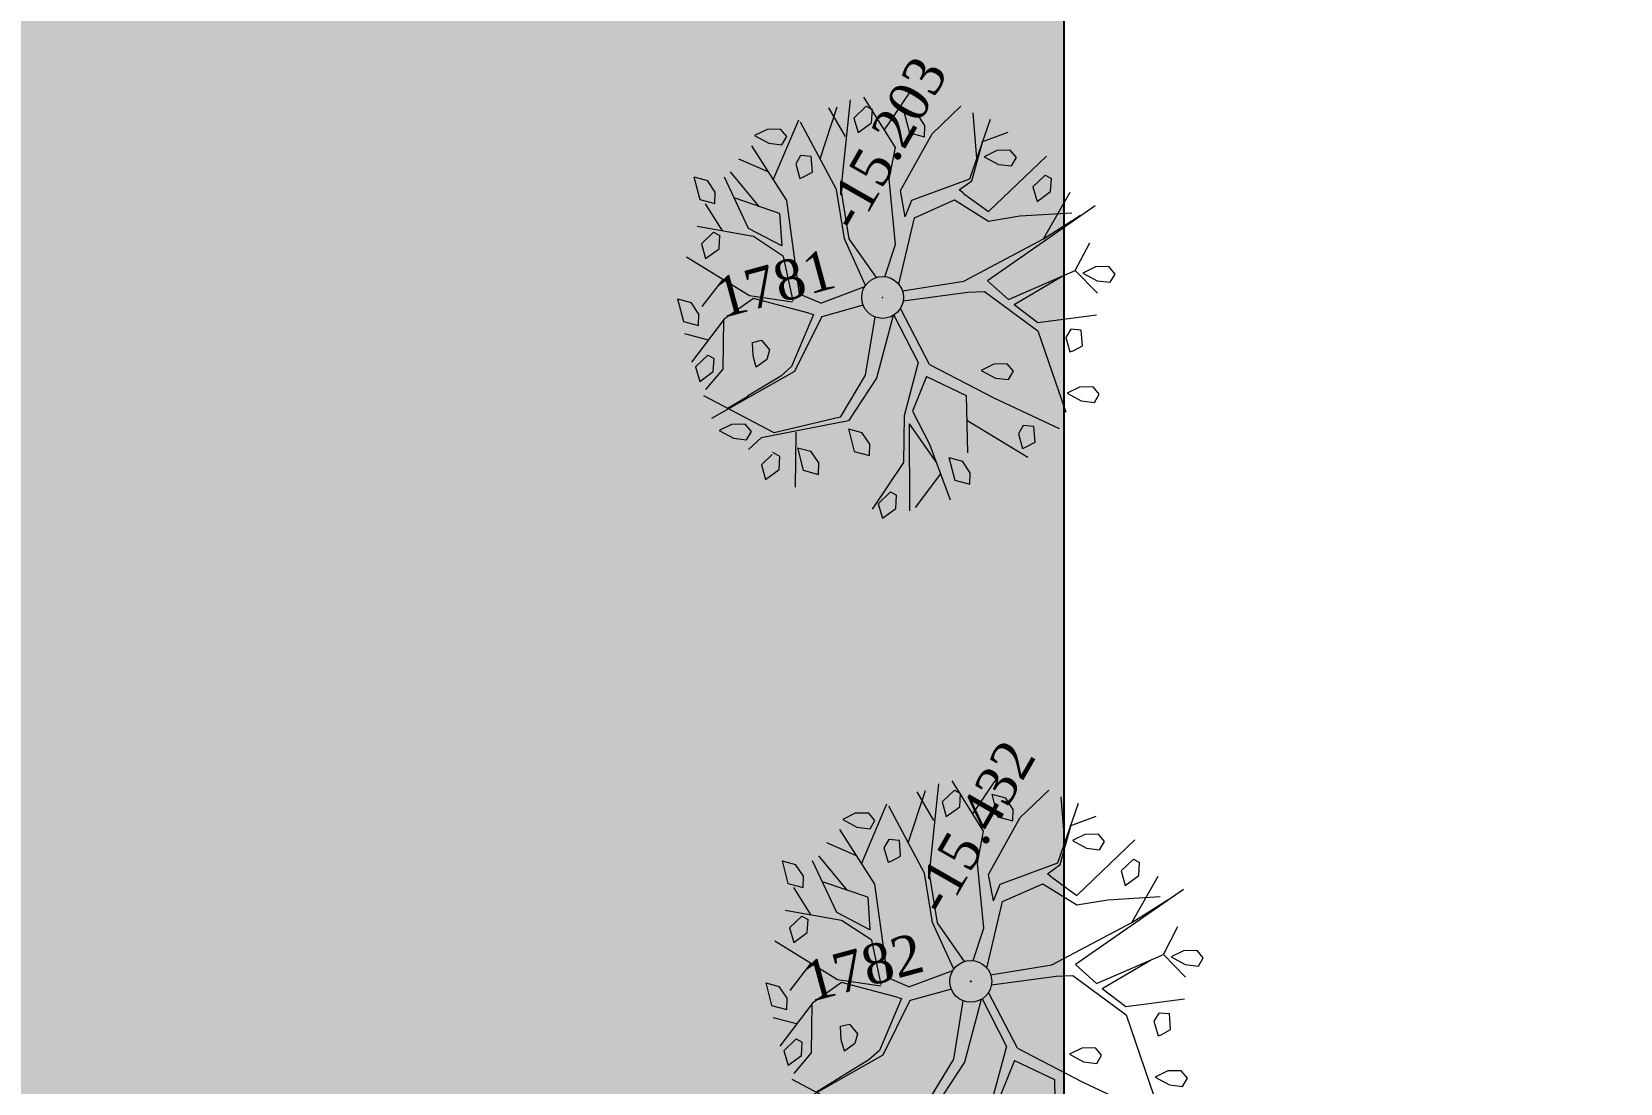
# Model space of a CAD drawing. Header units: millimetres. Extents: x -176651 to 388869, y -469666 to 486614.
# Drawn here: x 210177 to 220128, y 172605 to 179190 of the extents above; entities that cross this region are included whole.
import ezdxf
from ezdxf.enums import TextEntityAlignment as Align

# ---------------------------------------------------------------- set-up
doc = ezdxf.new("R2010")
doc.units = ezdxf.units.MM
doc.header["$PDMODE"] = 35
doc.header["$PDSIZE"] = 0.1
doc.layers.add('A- FURNITURE', color=252, linetype='Continuous', lineweight=0)
for name, color, linetype in [('ad-Plot Boundary', 8, 'Continuous'), ('ad-Road', 8, 'Continuous'), ('ad-Road Hatch', 8, 'Continuous'), ('Points', 7, 'Continuous'), ('Points-ELV', 6, 'Continuous'), ('Points-NUM', 4, 'Continuous'), ('Points-TXT', 3, 'Continuous')]:
    doc.layers.add(name, color=color, linetype=linetype)
doc.styles.add('ROMANS', font='times.ttf')

# ---------------------------------------------------------------- blocks, each defined once
blk = doc.blocks.new('A$C4fb60e89')
at = {"layer": 'ad-Road Hatch', "ltscale": 5, "transparency": 33554687}
h = blk.add_hatch(dxfattribs=at)
h.set_pattern_fill('AR-HBONE', color=256, scale=15)
h.set_pattern_definition([(45, (-193247.7, -428758.8), (0, 2155.2615), [4572, -1524]), (135, (-192170.1, -427681.1), (2e-13, 2155.2615), [4572, -1524])])
h.paths.add_polyline_path([(175594.5, -250241), (169177.9, -249341.1), (167473.5, -249057.1), (167473.5, -138693.9), (101313.5, -138693.9), (101313.5, -199953.9), (101307.7, -237994.6), (101040.4, -268291), (101007.7, -280967.7), (101066.4, -293683.6), (101242.5, -311127.2), (100909.9, -319343.6), (100949.1, -333937.5), (100668.7, -366959.6), (100727.3, -390982.9), (100668.7, -404585.6), (100538.2, -420418.5), (100466.5, -428758.8), (92426.2, -427265.5), (92163.5, -427209.5), (92163.5, -321453.9), (24803.5, -321453.9), (24803.5, -412960.5), (15653.5, -411028.6), (15653.5, -321452.2), (-19535.1, -321452.2), (-34427.5, -319476.7), (-65207.4, -315394.6), (-171770.1, -301268.1), (-185853.9, -298333.1), (-193247.7, -296831.5), (-193244, -292907.6), (-191913.8, -285219.4), (-191838.8, -284678.8), (-183397.4, -286393.2), (-169722.9, -289242.8), (-53141.2, -304697.5), (-18730.1, -309262.2), (15653.3, -309262.2), (15653.5, 703.4), (24803.5, 1114.6), (24803.5, -129543.9), (92163.5, -129543.9), (92163.5, 15133.3), (101313.5, 17712.8), (101313.5, -129543.9), (167473.5, -129543.9), (167473.5, 35551.6), (175738, 37855), (175848.8, 28595.3), (175835.8, 25947.4), (175777.1, 14040.5), (175855.3, 2315.8), (175659.7, -18036.1), (175731.4, -34038.6), (175718.4, -46839.2), (175672.7, -63402.4), (175816.2, -82071.9), (175542.3, -106356), (175490.2, -124640.8), (175574.9, -145018.8), (175731.4, -168892), (175796.6, -181268.8), (175796.6, -192667.4), (175744.5, -208200.3), (175829.2, -223276.8), (175887.9, -234871.1)])
h.paths.add_polyline_path([(24803.5, -309263.9), (92163.5, -309263.9), (92163.5, -138693.9), (24803.5, -138693.9)], flags=16)
at = {"layer": 'ad-Road', "ltscale": 5}
blk.add_lwpolyline([(24803.5, -309263.9), (92163.5, -309263.9), (92163.5, -138693.9), (24803.5, -138693.9)], close=True, dxfattribs=at)
blk = doc.blocks.new('zw$A88E')
at = {"layer": 'ad-Plot Boundary'}
blk.add_lwpolyline([(-150934.5, -314068.9), (-117254.5, -314068.9), (-117254.5, -266698.9), (-150934.5, -266698.9)], close=True, dxfattribs=at)
blk = doc.blocks.new('POINTS')
at = {"layer": 'Points'}
blk.add_line((0, 0), (0, 0), dxfattribs=at)
blk.add_point((0, 0), dxfattribs=at)
at = {"layer": 'Points-ELV', "style": 'ROMANS'}
blk.add_attdef('ELEV', text='', height=1, rotation=45, dxfattribs=at).set_placement((0, 0), align=Align.BOTTOM_LEFT)
at = {"layer": 'Points-NUM', "style": 'ROMANS'}
blk.add_attdef('PTNUM', text='', height=1, dxfattribs=at).set_placement((0, 0), align=Align.BOTTOM_RIGHT)
at = {"layer": 'Points-TXT', "style": 'ROMANS'}
blk.add_attdef('DESC', text='', height=1, dxfattribs=at).set_placement((0, 0), align=Align.BOTTOM_RIGHT)
blk = doc.blocks.new('ERFWEF')
at = {"color": 219, "linetype": 'Continuous', "true_color": 0x642165}
for p, q in [((260795.7407, 1945739.8671), (260795.655, 1945739.8499)), ((260795.655, 1945739.8499), (260795.7283, 1945739.7805)), ((260795.6951, 1945739.5511), (260795.948, 1945739.8726)), ((260795.8231, 1945739.846), (260795.7407, 1945739.8671)), ((260795.8481, 1945739.7913), (260795.8231, 1945739.846)), ((260796.0611, 1945739.3905), (260795.9552, 1945739.8549)), ((260796.0128, 1945739.6023), (260796.2025, 1945739.8886)), ((260796.0902, 1945739.3816), (260796.2935, 1945739.9083)), ((260796.2036, 1945739.6946), (260796.1494, 1945739.8953)), ((260796.3777, 1945739.8439), (260796.2841, 1945739.7927)), ((260796.3777, 1945739.8439), (260796.4098, 1945739.8135)), ((260796.4871, 1945739.5478), (260796.3792, 1945739.9032)), ((260796.4497, 1945739.671), (260796.6651, 1945739.8543)), ((260795.6783, 1945739.6076), (260795.5204, 1945739.7345)), ((260795.7432, 1945739.406), (260795.6208, 1945739.7933)), ((260795.7283, 1945739.7805), (260795.8048, 1945739.7494)), ((260795.8048, 1945739.7494), (260795.8481, 1945739.7913)), ((260796.2841, 1945739.7927), (260796.2859, 1945739.6979)), ((260796.2859, 1945739.6979), (260796.3832, 1945739.7352)), ((260796.3832, 1945739.7352), (260796.4098, 1945739.8135)), ((260796.5972, 1945739.7583), (260796.5955, 1945739.6119)), ((260796.5972, 1945739.7583), (260796.6737, 1945739.7139)), ((260795.22, 1945739.7005), (260795.2183, 1945739.5541)), ((260795.22, 1945739.7005), (260795.2964, 1945739.6561)), ((260795.324, 1945739.5731), (260795.2964, 1945739.6561)), ((260795.4655, 1945739.298), (260795.4049, 1945739.6493)), ((260795.5669, 1945739.4141), (260795.4499, 1945739.67)), ((260795.9006, 1945739.6536), (260795.8574, 1945739.6118)), ((260795.963, 1945739.6308), (260795.9006, 1945739.6536)), ((260795.9448, 1945739.5342), (260795.963, 1945739.6308)), ((260796.7012, 1945739.6309), (260796.6737, 1945739.7139)), ((260796.6804, 1945739.5626), (260796.7012, 1945739.6309)), ((260796.7315, 1945739.5699), (260796.9496, 1945739.6891)), ((260796.9603, 1945739.3465), (260797.0136, 1945739.6285)), ((260795.2183, 1945739.5541), (260795.3032, 1945739.5048)), ((260795.3032, 1945739.5048), (260795.324, 1945739.5731)), ((260795.8574, 1945739.6118), (260795.8591, 1945739.517)), ((260795.8791, 1945739.5188), (260795.9448, 1945739.5342)), ((260796.3978, 1945739.3655), (260796.4871, 1945739.5478)), ((260796.4466, 1945739.2786), (260796.7315, 1945739.5699)), ((260796.5955, 1945739.6119), (260796.6804, 1945739.5626)), ((260796.8844, 1945739.2352), (260797.1075, 1945739.5623)), ((260795.3068, 1945739.3243), (260795.2464, 1945739.5189)), ((260795.6787, 1945739.3387), (260795.4355, 1945739.5027)), ((260795.8591, 1945739.517), (260795.8791, 1945739.5188)), ((260796.8953, 1945739.2203), (260797.0223, 1945739.4345)), ((260797.0188, 1945739.4381), (260797.1934, 1945739.4539)), ((260795.2488, 1945739.3337), (260795.1552, 1945739.2825)), ((260795.4822, 1945739.2414), (260795.1578, 1945739.3947)), ((260795.2488, 1945739.3337), (260795.2809, 1945739.3034)), ((260795.6787, 1945739.3387), (260795.6379, 1945739.1393)), ((260795.6665, 1945738.8183), (260795.7432, 1945739.406)), ((260796.0283, 1945739.0791), (260796.0611, 1945739.3905)), ((260796.0574, 1945739.0703), (260796.0902, 1945739.3816)), ((260796.3282, 1945738.9609), (260796.3978, 1945739.3655)), ((260797.0942, 1945739.3625), (260797.0085, 1945739.3453)), ((260797.0085, 1945739.3453), (260797.0817, 1945739.2759)), ((260797.1766, 1945739.3415), (260797.0942, 1945739.3625)), ((260797.2016, 1945739.2868), (260797.1766, 1945739.3415)), ((260795.1552, 1945739.2825), (260795.157, 1945739.1877)), ((260795.2543, 1945739.225), (260795.2809, 1945739.3034)), ((260795.6379, 1945739.1393), (260795.4655, 1945739.298)), ((260795.6322, 1945739.0724), (260795.4822, 1945739.2414)), ((260796.4321, 1945739.1114), (260796.4466, 1945739.2786)), ((260796.5004, 1945739.2005), (260796.8844, 1945739.2352)), ((260796.9446, 1945739.0072), (260797.3863, 1945739.2465)), ((260797.0817, 1945739.2759), (260797.1583, 1945739.2449)), ((260797.1583, 1945739.2449), (260797.2016, 1945739.2868)), ((260795.361, 1945738.8903), (260795.0437, 1945739.2268)), ((260795.157, 1945739.1877), (260795.2543, 1945739.225)), ((260796.4321, 1945739.1114), (260796.5004, 1945739.2005)), ((260796.4867, 1945739.0914), (260796.7587, 1945739.1325)), ((260796.7587, 1945739.1325), (260796.9297, 1945738.9489)), ((260796.8032, 1945739.1853), (260796.8953, 1945739.2203)), ((260796.8225, 1945739.159), (260796.8032, 1945739.1853)), ((260796.8238, 1945739.1577), (260796.9446, 1945739.0072)), ((260797.3469, 1945739.1337), (260797.2533, 1945739.0825)), ((260797.3469, 1945739.1337), (260797.3789, 1945739.1034)), ((260795.2265, 1945739.033), (260795.0548, 1945738.9041)), ((260795.6164, 1945738.7888), (260795.6322, 1945739.0724)), ((260796.0797, 1945738.7625), (260796.0283, 1945739.0791)), ((260796.1586, 1945738.7924), (260796.0574, 1945739.0703)), ((260796.2827, 1945738.7145), (260796.4867, 1945739.0914)), ((260797.2533, 1945739.0825), (260797.255, 1945738.9877)), ((260797.3524, 1945739.025), (260797.3789, 1945739.1034)), ((260794.9209, 1945738.9898), (260794.9192, 1945738.8435)), ((260794.9209, 1945738.9898), (260794.9973, 1945738.9455)), ((260795.0249, 1945738.8625), (260794.9973, 1945738.9455)), ((260796.2116, 1945738.7831), (260796.3282, 1945738.9609)), ((260796.9297, 1945738.9489), (260797.1261, 1945738.9286)), ((260797.1261, 1945738.9286), (260797.4473, 1945738.8627)), ((260797.2324, 1945738.7521), (260797.4693, 1945738.9892)), ((260797.255, 1945738.9877), (260797.3524, 1945739.025)), ((260794.9192, 1945738.8435), (260795.0041, 1945738.7942)), ((260795.0041, 1945738.7942), (260795.0249, 1945738.8625)), ((260795.3807, 1945738.8671), (260795.1705, 1945738.7901)), ((260795.6113, 1945738.7801), (260795.361, 1945738.8903)), ((260795.6907, 1945738.6871), (260795.3807, 1945738.8671)), ((260797.5999, 1945738.8666), (260796.8245, 1945738.5908)), ((260797.2324, 1945738.7521), (260797.4949, 1945738.8338)), ((260795.1705, 1945738.7901), (260794.9016, 1945738.5833)), ((260795.0404, 1945738.69), (260794.9087, 1945738.7665)), ((260795.1648, 1945738.788), (260795.0798, 1945738.4915)), ((260795.78, 1945738.7289), (260795.6665, 1945738.8183)), ((260795.78, 1945738.7289), (260796.0735, 1945738.7571)), ((260796.6805, 1945738.6276), (260797.2324, 1945738.7521)), ((260795.7173, 1945738.6723), (260795.4985, 1945738.3941)), ((260795.7634, 1945738.6456), (260795.5094, 1945738.3597)), ((260795.691, 1945738.6876), (260795.7173, 1945738.6723)), ((260795.7631, 1945738.6451), (260795.7641, 1945738.6445)), ((260796.0329, 1945738.6464), (260795.7641, 1945738.6445)), ((260796.2937, 1945738.669), (260796.6805, 1945738.6276)), ((260797.3715, 1945738.5074), (260797.5052, 1945738.6522)), ((260795.0121, 1945738.6002), (260794.9185, 1945738.5491)), ((260794.9185, 1945738.5491), (260794.9203, 1945738.4543)), ((260795.0121, 1945738.6002), (260795.0442, 1945738.5699)), ((260795.0176, 1945738.4915), (260795.0442, 1945738.5699)), ((260795.2836, 1945738.5208), (260795.3023, 1945738.6038)), ((260795.3023, 1945738.6038), (260795.36, 1945738.6016)), ((260795.36, 1945738.6016), (260795.3925, 1945738.5306)), ((260795.3925, 1945738.5306), (260795.3607, 1945738.4759)), ((260796.0838, 1945738.5571), (260795.9309, 1945738.2198)), ((260796.1966, 1945738.5349), (260795.9928, 1945738.1838)), ((260796.2026, 1945738.5367), (260796.272, 1945738.209)), ((260796.3361, 1945738.1803), (260796.2522, 1945738.5656)), ((260796.2823, 1945738.6075), (260796.6871, 1945738.5535)), ((260796.6871, 1945738.5535), (260796.7889, 1945738.5295)), ((260796.8245, 1945738.5908), (260796.9199, 1945738.4417)), ((260794.9203, 1945738.4543), (260795.0176, 1945738.4915)), ((260795.0798, 1945738.4915), (260794.9417, 1945738.396)), ((260795.2849, 1945738.4469), (260795.2836, 1945738.5208)), ((260795.3607, 1945738.4759), (260795.2849, 1945738.4469)), ((260796.7889, 1945738.5295), (260797.0466, 1945738.2042)), ((260796.9199, 1945738.4417), (260797.3715, 1945738.5074)), ((260796.9468, 1945738.4027), (260797.2844, 1945738.4947)), ((260797.3715, 1945738.5074), (260797.469, 1945738.3336)), ((260797.5, 1945738.4971), (260797.4143, 1945738.4799)), ((260797.4143, 1945738.4799), (260797.4876, 1945738.4105)), ((260797.5824, 1945738.4761), (260797.5, 1945738.4971)), ((260797.6074, 1945738.4213), (260797.5824, 1945738.4761)), ((260795.286, 1945738.0205), (260794.9214, 1945738.361)), ((260795.5094, 1945738.3597), (260794.9293, 1945738.2102)), ((260795.4178, 1945738.3537), (260795.1849, 1945738.2863)), ((260795.4985, 1945738.3941), (260795.4178, 1945738.3537)), ((260796.9468, 1945738.4027), (260797.0596, 1945738.2552)), ((260797.4876, 1945738.4105), (260797.5642, 1945738.3795)), ((260797.5642, 1945738.3795), (260797.6074, 1945738.4213)), ((260795.1901, 1945738.2856), (260795.0484, 1945738.2454)), ((260797.0596, 1945738.2552), (260797.4277, 1945738.2054)), ((260795.042, 1945738.1424), (260794.9563, 1945738.1252)), ((260795.1244, 1945738.1214), (260795.042, 1945738.1424)), ((260795.9309, 1945738.2198), (260795.7093, 1945738.0089)), ((260795.9928, 1945738.1838), (260795.7536, 1945737.9714)), ((260796.272, 1945738.209), (260796.0991, 1945737.9113)), ((260796.3361, 1945738.1803), (260796.6715, 1945737.8717)), ((260797.0466, 1945738.2042), (260797.0826, 1945737.6681)), ((260797.2481, 1945738.161), (260797.2049, 1945738.1192)), ((260797.3105, 1945738.1382), (260797.2481, 1945738.161)), ((260797.2923, 1945738.0416), (260797.3105, 1945738.1382)), ((260794.9563, 1945738.1252), (260795.0296, 1945738.0558)), ((260795.0296, 1945738.0558), (260795.1061, 1945738.0248)), ((260795.1061, 1945738.0248), (260795.1494, 1945738.0666)), ((260795.1494, 1945738.0666), (260795.1244, 1945738.1214)), ((260796.2983, 1945738.1118), (260796.1566, 1945737.9248)), ((260796.2983, 1945738.1118), (260796.5079, 1945737.9316)), ((260796.7256, 1945738.0759), (260796.6398, 1945738.0587)), ((260796.6398, 1945738.0587), (260796.7131, 1945737.9893)), ((260796.808, 1945738.0549), (260796.7256, 1945738.0759)), ((260796.833, 1945738.0001), (260796.808, 1945738.0549)), ((260797.2049, 1945738.1192), (260797.2066, 1945738.0244)), ((260797.2266, 1945738.0262), (260797.2923, 1945738.0416)), ((260795.1987, 1945738.0126), (260795.1035, 1945737.9625)), ((260795.7536, 1945737.9714), (260795.1987, 1945738.0126)), ((260795.7093, 1945738.0089), (260795.286, 1945738.0205)), ((260795.4176, 1945737.9909), (260795.324, 1945737.6588)), ((260796.7131, 1945737.9893), (260796.7897, 1945737.9583)), ((260796.7897, 1945737.9583), (260796.833, 1945738.0001)), ((260797.2066, 1945738.0244), (260797.2266, 1945738.0262)), ((260795.2386, 1945737.8943), (260795.1554, 1945737.8488)), ((260795.1554, 1945737.8488), (260795.1571, 1945737.754)), ((260795.281, 1945737.8696), (260795.2444, 1945737.9043)), ((260795.2544, 1945737.7913), (260795.281, 1945737.8696)), ((260795.401, 1945737.8937), (260795.3993, 1945737.7474)), ((260795.401, 1945737.8937), (260795.4774, 1945737.8494)), ((260795.5049, 1945737.7664), (260795.4774, 1945737.8494)), ((260795.7405, 1945737.9244), (260795.7388, 1945737.778)), ((260795.7405, 1945737.9244), (260795.8169, 1945737.88)), ((260795.8445, 1945737.797), (260795.8169, 1945737.88)), ((260796.1159, 1945737.8547), (260795.9752, 1945737.3276)), ((260796.0991, 1945737.9113), (260796.0186, 1945737.6302)), ((260796.1159, 1945737.8547), (260796.2171, 1945737.5744)), ((260796.1566, 1945737.9248), (260796.2062, 1945737.6969)), ((260796.5079, 1945737.9316), (260796.4215, 1945737.5836)), ((260796.6715, 1945737.8717), (260797.0143, 1945737.579)), ((260795.1571, 1945737.754), (260795.2544, 1945737.7913)), ((260795.3993, 1945737.7474), (260795.4842, 1945737.698)), ((260795.4842, 1945737.698), (260795.5049, 1945737.7664)), ((260795.7388, 1945737.778), (260795.8237, 1945737.7287)), ((260795.8237, 1945737.7287), (260795.8445, 1945737.797)), ((260796.4708, 1945737.7823), (260796.7787, 1945737.4581)), ((260797.2067, 1945737.7965), (260797.121, 1945737.7793)), ((260797.121, 1945737.7793), (260797.1943, 1945737.7099)), ((260797.2891, 1945737.7754), (260797.2067, 1945737.7965)), ((260797.3141, 1945737.7207), (260797.2891, 1945737.7754)), ((260796.2062, 1945737.6969), (260796.2392, 1945737.3265)), ((260796.8032, 1945737.6556), (260796.76, 1945737.6138)), ((260796.8657, 1945737.6328), (260796.8032, 1945737.6556)), ((260797.1943, 1945737.7099), (260797.2709, 1945737.6788)), ((260797.2709, 1945737.6788), (260797.3141, 1945737.7207)), ((260796.0186, 1945737.6302), (260795.7519, 1945737.3987)), ((260796.3008, 1945737.5856), (260796.2991, 1945737.4392)), ((260796.3008, 1945737.5856), (260796.3772, 1945737.5412)), ((260796.4047, 1945737.4583), (260796.3772, 1945737.5412)), ((260796.76, 1945737.6138), (260796.7617, 1945737.519)), ((260796.7817, 1945737.5208), (260796.8474, 1945737.5362)), ((260796.8474, 1945737.5362), (260796.8657, 1945737.6328)), ((260795.8909, 1945737.4736), (260795.7973, 1945737.4225)), ((260795.8909, 1945737.4736), (260795.9229, 1945737.4433)), ((260795.8963, 1945737.3649), (260795.9229, 1945737.4433)), ((260796.2238, 1945737.4994), (260796.0152, 1945737.3395)), ((260796.2991, 1945737.4392), (260796.384, 1945737.3899)), ((260796.384, 1945737.3899), (260796.4047, 1945737.4583)), ((260796.7617, 1945737.519), (260796.7817, 1945737.5208)), ((260795.7973, 1945737.4225), (260795.799, 1945737.3277)), ((260795.799, 1945737.3277), (260795.8963, 1945737.3649))]:
    blk.add_line(p, q, dxfattribs=at)
blk.add_circle((260796.163, 1945738.6615), 0.131, dxfattribs=at)
blk = doc.blocks.new('zw$1761')
at = {"color": 6, "xscale": 39.3712485404797, "yscale": 39.3712485404797, "zscale": 39.3712485404797, "rotation": 15.20137085992779}
for p in [(10180143.65, -76615874.18, -1273.78), (10180165.4, -76616042.81, -1282.79)]:
    blk.add_blockref('ERFWEF', p, dxfattribs=at)
at = {"layer": 'Points', "linetype": 'Continuous'}
ref = blk.add_blockref('POINTS', (1668.65, 2215.26, -598.56), dxfattribs=dict(at, xscale=39.3712485404797, yscale=39.3712485404797, zscale=39.3712485404797, rotation=15.20137085992779))
ref.add_attrib('PTNUM', '1781', dxfattribs={"layer": 'Points-NUM', "height": 9.843, "rotation": 15.2014, "style": 'ROMANS'}).set_placement((1658.5, 2215.05, -598.56), align=Align.BOTTOM_RIGHT)
ref.add_attrib('ELEV', '-15.203', dxfattribs={"layer": 'Points-ELV', "height": 9.843, "rotation": 60.2014, "style": 'ROMANS'}).set_placement((1664.77, 2229.51, -598.56), align=Align.BOTTOM_LEFT)
ref = blk.add_blockref('POINTS', (1690.39, 2046.63, -607.58), dxfattribs=dict(at, xscale=39.3712485404797, yscale=39.3712485404797, zscale=39.3712485404797, rotation=15.20137085992779))
ref.add_attrib('PTNUM', '1782', dxfattribs={"layer": 'Points-NUM', "height": 9.843, "rotation": 15.2014, "style": 'ROMANS'}).set_placement((1680.25, 2046.42, -607.58), align=Align.BOTTOM_RIGHT)
ref.add_attrib('ELEV', '-15.432', dxfattribs={"layer": 'Points-ELV', "height": 9.843, "rotation": 60.2014, "style": 'ROMANS'}).set_placement((1686.52, 2060.88, -607.58), align=Align.BOTTOM_LEFT)

msp = doc.modelspace()

# ---------------------------------------------------------------- block references
at = {"layer": 'ad-Road', "ltscale": 5}
msp.add_blockref('A$C4fb60e89', (191838.8, 428758.8), dxfattribs=at)

# ---------------------------------------------------------------- next in the draw order: block references
at = {"layer": 'A- FURNITURE', "color": 6, "xscale": 25.39807961885639, "yscale": 25.39807961885639, "zscale": 25.39807961885639}
msp.add_blockref('zw$1761', (173126.7, 121263.1), dxfattribs=at)
at = {"layer": 'ad-Plot Boundary', "ltscale": 5}
msp.add_blockref('zw$A88E', (367576.8, 466613.8), dxfattribs=at)

doc.saveas('drawing.dxf')
